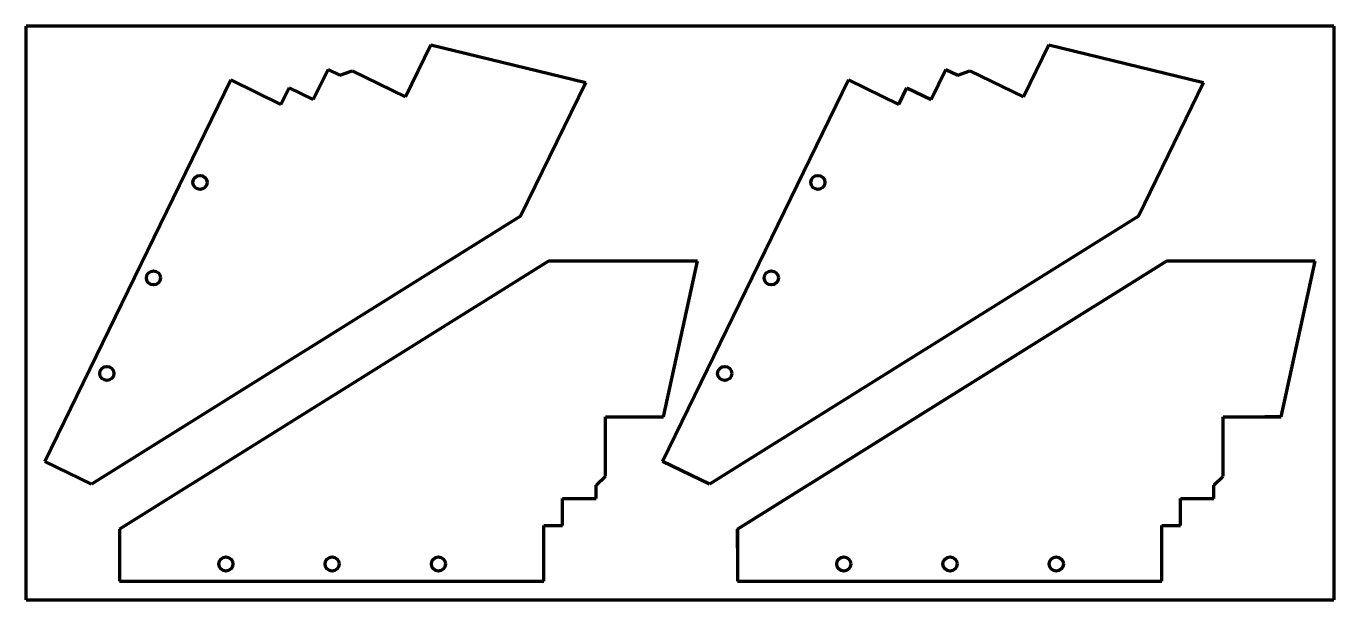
# Model space of a CAD drawing. Header units: inches. Extents: x 0 to 17.6, y 0 to 7.7.
import ezdxf

# ---------------------------------------------------------------- set-up
doc = ezdxf.new("R2010")
doc.units = ezdxf.units.IN
doc.header["$MEASUREMENT"] = 0
doc.layers.add('1', color=7, linetype='Continuous', true_color=0xffffff)

msp = doc.modelspace()

# ---------------------------------------------------------------- linework, layer by layer
at = {"layer": '1', "color": 8, "linetype": 'Continuous', "lineweight": 70}
for p, q in [((0.044765, -0.041763), (0.044765, 7.663654)), ((17.611454, 7.663654), (0.044765, 7.663654)), ((17.611454, 7.663654), (17.611454, -0.041763)), ((0.044765, -0.041763), (17.611454, -0.041763))]:
    msp.add_line(p, q, dxfattribs=at)
at = {"layer": '1', "color": 163, "linetype": 'Continuous', "lineweight": 70}
for p, q in [((5.141463, 6.713683), (5.482861, 7.413654)), ((5.482861, 7.413654), (7.561868, 6.908077)), ((13.441463, 6.713683), (13.782861, 7.413654)), ((13.782861, 7.413654), (15.861868, 6.908077)), ((3.902537, 6.677703), (4.099804, 7.08216)), ((4.099804, 7.08216), (4.258551, 7.004733)), ((4.258551, 7.004733), (4.422428, 7.06438)), ((4.422428, 7.06438), (5.141463, 6.713683)), ((12.202537, 6.677703), (12.399804, 7.08216)), ((12.399804, 7.08216), (12.558551, 7.004733)), ((12.558551, 7.004733), (12.722428, 7.06438)), ((12.722428, 7.06438), (13.441463, 6.713683)), ((0.294765, 1.817349), (2.793481, 6.940475)), ((2.793481, 6.940475), (3.467576, 6.611696)), ((7.561868, 6.908077), (6.685125, 5.110489)), ((8.594765, 1.817349), (11.093481, 6.940475)), ((11.093481, 6.940475), (11.767576, 6.611696)), ((15.861868, 6.908077), (14.985125, 5.110489)), ((3.467576, 6.611696), (3.577169, 6.836395)), ((3.577169, 6.836395), (3.902537, 6.677703)), ((11.767576, 6.611696), (11.877169, 6.836395)), ((11.877169, 6.836395), (12.202537, 6.677703)), ((6.685125, 5.110489), (0.923921, 1.510489)), ((14.985125, 5.110489), (9.223921, 1.510489)), ((7.061454, 4.508237), (1.30025, 0.908237)), ((9.061454, 4.508237), (7.061454, 4.508237)), ((8.604487, 2.418008), (9.061454, 4.508237)), ((9.60025, 0.908237), (15.361454, 4.508237)), ((15.361454, 4.508237), (9.60025, 0.908237)), ((17.361454, 4.508237), (15.361454, 4.508237)), ((17.361454, 4.508237), (15.361454, 4.508237)), ((16.904487, 2.418008), (17.361454, 4.508237)), ((16.904487, 2.418008), (17.361454, 4.508237)), ((7.825698, 2.418008), (8.604487, 2.418008)), ((7.825698, 1.618008), (7.825698, 2.418008)), ((16.125698, 2.418008), (16.904487, 2.418008)), ((16.125698, 1.618008), (16.125698, 2.418008)), ((16.125698, 2.418008), (16.682874, 2.418008)), ((16.125698, 1.618008), (16.125698, 2.418008)), ((16.904487, 2.418008), (16.682874, 2.418008)), ((0.923921, 1.510489), (0.294765, 1.817349)), ((9.223921, 1.510489), (8.594765, 1.817349)), ((7.70025, 1.496864), (7.825698, 1.618008)), ((16.00025, 1.496864), (16.125698, 1.618008)), ((16.00025, 1.496864), (16.125698, 1.618008)), ((7.70025, 1.320242), (7.70025, 1.496864)), ((16.00025, 1.320242), (16.00025, 1.496864)), ((16.00025, 1.320242), (16.00025, 1.496864)), ((7.25025, 1.320242), (7.70025, 1.320242)), ((7.25025, 0.958237), (7.25025, 1.320242)), ((15.55025, 0.958237), (15.55025, 1.320242)), ((15.55025, 0.958237), (15.55025, 1.320242)), ((15.55025, 1.320242), (16.00025, 1.320242)), ((15.55025, 1.320242), (16.00025, 1.320242)), ((1.30025, 0.908237), (1.30025, 0.208237)), ((7.00025, 0.958237), (7.25025, 0.958237)), ((7.00025, 0.208237), (7.00025, 0.958237)), ((9.60025, 0.908237), (9.60025, 0.208237)), ((9.60025, 0.652945), (9.60025, 0.908237)), ((15.30025, 0.208237), (15.30025, 0.958237)), ((15.30025, 0.208237), (15.30025, 0.958237)), ((15.30025, 0.958237), (15.55025, 0.958237)), ((15.30025, 0.958237), (15.55025, 0.958237)), ((9.60025, 0.652945), (9.60025, 0.208237)), ((1.30025, 0.208237), (7.00025, 0.208237)), ((9.60025, 0.208237), (15.30025, 0.208237)), ((9.60025, 0.208237), (15.30025, 0.208237))]:
    msp.add_line(p, q, dxfattribs=at)
for centre in [(2.380144, 5.564959), (10.680144, 5.564959), (1.754369, 4.281931), (10.054369, 4.281931), (1.128594, 2.998902), (9.428594, 2.998902), (2.72775, 0.439718), (4.15525, 0.439718), (5.58275, 0.439718), (11.02775, 0.439718), (12.45525, 0.439718), (13.88275, 0.439718)]:
    msp.add_circle(centre, 0.094848, dxfattribs=at)

doc.saveas('drawing.dxf')
